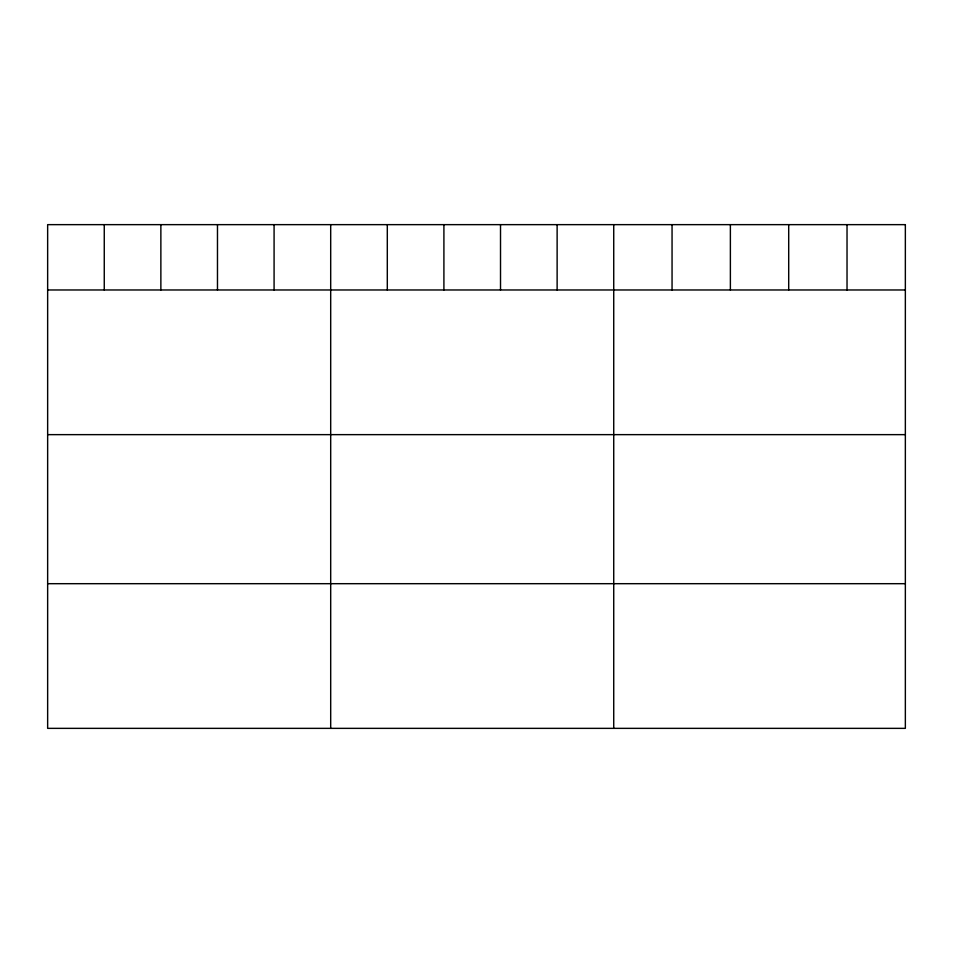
<?xml version="1.0" encoding="UTF-8"?>
<svg xmlns="http://www.w3.org/2000/svg" width="953" height="953" viewBox="0 0 953 953"><rect width="100%" height="100%" fill="white"/><g stroke="black" fill="none" stroke-linecap="round" stroke-linejoin="round"><path stroke-width="1.43" d="M47.65 289.974L905.35 289.974M47.65 434.639L905.35 434.639M47.65 583.689L905.35 583.689M847.026 224.646L847.026 289.974M788.703 224.646L788.703 289.974M730.379 224.646L730.379 289.974M672.056 224.646L672.056 289.974M613.732 224.646L613.732 728.354M557.124 224.646L557.124 289.974M500.516 224.646L500.516 289.974M443.907 224.646L443.907 289.974M387.299 224.646L387.299 289.974M330.691 224.646L330.691 728.354M274.083 224.646L274.083 289.974M217.475 224.646L217.475 289.974M160.866 224.646L160.866 289.974M104.258 224.646L104.258 289.974M905.35 224.646L47.65 224.646L47.65 728.354L905.35 728.354L905.35 224.646"/></g></svg>
